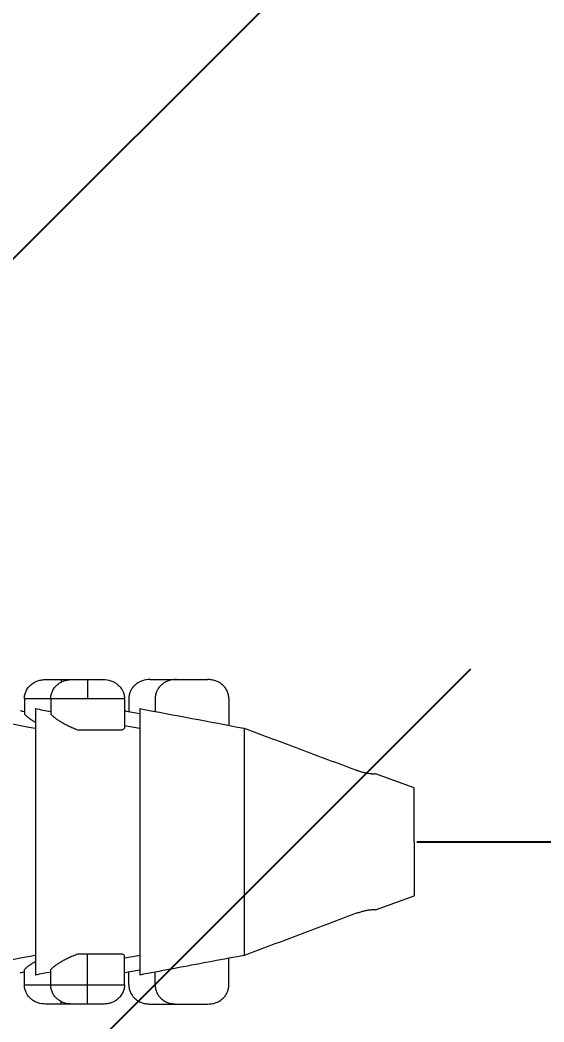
# Model space of a CAD drawing. Header units: millimetres. Extents: x 17284 to 19660, y -6011 to -2651.
# Drawn here: x 19239.72 to 19253.27, y -4939.39 to -4913.46 of the extents above; entities that cross this region are included whole.
import ezdxf

# ---------------------------------------------------------------- set-up
doc = ezdxf.new("R2010")
doc.units = ezdxf.units.MM
doc.layers.add('DIM', color=3, linetype='Continuous', lineweight=13)
doc.layers.add('hatch', color=2, linetype='Continuous')
doc.styles.get("Standard").update_dxf_attribs({"font": 'arial.ttf'})
doc.dimstyles.get("Standard").update_dxf_attribs({"dimtxt": 0.18, "dimasz": 0.18, "dimexe": 0.18, "dimexo": 0.0625, "dimgap": 0.09, "dimtad": 0, "dimtih": 1, "dimtoh": 1, "dimdec": 1, "dimdsep": 46, "dimtxsty": 'Standard', "dimcen": 0.09, "dimadec": 0, "dimazin": 0, "dimtfac": 1, "dimtdec": 1, "dimtofl": 0, "dimtmove": 0, "dimatfit": 3, "dimfxl": 1, "dimtolj": 1, "dimtzin": 0, "dimarcsym": 0})

# ---------------------------------------------------------------- blocks, each defined once
blk = doc.blocks.new('*D117')
at = {"layer": 'Defpoints', "color": 0, "transparency": 16777216}
for p in [(19249.918, -4791.73), (19343.61, -4791.73), (19249.918, -4934.73)]:
    blk.add_point(p, dxfattribs=at)
at = {"layer": 'DIM', "color": 0, "lineweight": -2, "transparency": 16777216}
for p, q in [((19249.98, -4791.73), (19343.79, -4791.73)), ((19343.61, -4809.73), (19343.61, -4849.034)), ((19343.61, -4916.73), (19343.61, -4877.427)), ((19249.98, -4934.73), (19343.79, -4934.73))]:
    blk.add_line(p, q, dxfattribs=at)
at = {"layer": 'DIM', "color": 0, "transparency": 16777216}
for points in [[(19340.61, -4809.73), (19346.61, -4809.73), (19343.61, -4791.73)], [(19340.61, -4916.73), (19346.61, -4916.73), (19343.61, -4934.73)]]:
    blk.add_solid(points, dxfattribs=at)
at = {"layer": 'DIM', "color": 3, "transparency": 16777216, "insert": (19343.61, -4863.23), "char_height": 18, "attachment_point": 5}
blk.add_mtext('\\A1;143', dxfattribs=at)

msp = doc.modelspace()

# ---------------------------------------------------------------- hatches: boundary and pattern name
at = {"layer": 'hatch'}
h = msp.add_hatch(dxfattribs=at)
h.set_pattern_fill('ANSI31', color=256, scale=5)
h.set_pattern_definition([(45, (4064.624, -113.49), (-11.22532, 11.22532), [])])
h.paths.add_polyline_path([(19201.381, -5647.37), (19251.381, -5647.37), (19251.381, -3576.803), (19201.381, -3576.803)])

# ---------------------------------------------------------------- linework, layer by layer
at = {"linetype": 'Continuous', "lineweight": 18, "extrusion": (-1, -2.22045e-16, 0)}
for p, q in [((19240.388, -4930.53), (19240.788, -4930.53)), ((19240.788, -4930.53), (19241.073, -4930.53)), ((19241.068, -4930.53), (19241.468, -4930.53)), ((19241.468, -4930.53), (19241.868, -4930.53)), ((19243.088, -4930.53), (19243.768, -4930.53)), ((19243.768, -4930.53), (19244.568, -4930.53)), ((19239.834, -4931.03), (19239.834, -4931.424)), ((19240.514, -4931.03), (19240.514, -4931.424)), ((19242.422, -4931.03), (19242.422, -4931.792)), ((19242.534, -4931.03), (19242.534, -4931.357)), ((19243.214, -4931.03), (19243.214, -4931.357)), ((19245.122, -4931.03), (19245.122, -4931.716)), ((19240.118, -4931.282), (19240.118, -4934.73)), ((19242.818, -4931.282), (19242.818, -4934.73)), ((19245.518, -4931.791), (19245.518, -4934.73)), ((19241.216, -4931.83), (19242.36, -4931.83)), ((19248.918, -4932.97), (19248.918, -4932.967)), ((19249.918, -4933.33), (19248.918, -4932.967)), ((19249.918, -4934.73), (19249.918, -4933.33)), ((19240.118, -4934.73), (19240.118, -4938.179)), ((19242.818, -4934.73), (19242.818, -4938.179)), ((19245.518, -4934.73), (19245.518, -4937.67)), ((19249.918, -4934.73), (19249.918, -4936.13)), ((19248.918, -4936.494), (19249.918, -4936.13)), ((19248.918, -4936.491), (19248.918, -4936.494)), ((19241.216, -4937.63), (19241.468, -4937.63)), ((19241.468, -4937.63), (19242.36, -4937.63)), ((19242.422, -4938.43), (19242.422, -4937.669)), ((19245.122, -4938.43), (19245.122, -4937.745)), ((19239.834, -4938.43), (19239.834, -4938.037)), ((19240.514, -4938.43), (19240.514, -4938.037)), ((19242.534, -4938.43), (19242.534, -4938.104)), ((19243.214, -4938.43), (19243.214, -4938.104)), ((19240.788, -4938.93), (19240.388, -4938.93)), ((19241.068, -4938.93), (19240.788, -4938.93)), ((19241.468, -4938.93), (19241.068, -4938.93)), ((19241.868, -4938.93), (19241.468, -4938.93)), ((19243.088, -4938.93), (19243.768, -4938.93)), ((19243.768, -4938.93), (19244.568, -4938.93))]:
    msp.add_line(p, q, dxfattribs=at)
at = {"linetype": 'Continuous', "lineweight": 13, "extrusion": (-1, -2.22045e-16, 0)}
for p, q in [((19240.788, -4930.53), (19240.788, -4930.593)), ((19241.468, -4930.53), (19241.468, -4931.03)), ((19240.51, -4931.03), (19239.834, -4931.03)), ((19241.468, -4931.03), (19240.514, -4931.03)), ((19242.422, -4931.03), (19241.468, -4931.03)), ((19241.468, -4938.43), (19241.468, -4937.63)), ((19239.834, -4938.43), (19240.509, -4938.43)), ((19240.514, -4938.43), (19241.468, -4938.43)), ((19241.468, -4938.93), (19241.468, -4938.43)), ((19241.468, -4938.43), (19242.422, -4938.43)), ((19240.788, -4938.93), (19240.788, -4938.867))]:
    msp.add_line(p, q, dxfattribs=at)
at = {"linetype": 'Continuous', "lineweight": 18}
for points, knots in [([(19239.834, -4931.03), (19239.834, -4930.995), (19239.838, -4930.961), (19239.849, -4930.91), (19239.854, -4930.894), (19239.865, -4930.861), (19239.872, -4930.844), (19239.894, -4930.797), (19239.911, -4930.768), (19239.938, -4930.733), (19239.943, -4930.726), (19239.954, -4930.713), (19239.972, -4930.693), (19240.003, -4930.663), (19240.03, -4930.642), (19240.059, -4930.622), (19240.073, -4930.613), (19240.119, -4930.587), (19240.15, -4930.573), (19240.2, -4930.557), (19240.217, -4930.552), (19240.25, -4930.544), (19240.268, -4930.54), (19240.319, -4930.533), (19240.353, -4930.53), (19240.388, -4930.53)], [0, 0, 0, 0, 0.125, 0.125, 0.1875, 0.1875, 0.25, 0.25, 0.375, 0.375, 0.40625, 0.40625, 0.4375, 0.5, 0.5625, 0.5625, 0.625, 0.625, 0.75, 0.75, 0.8125, 0.8125, 0.875, 0.875, 1, 1, 1, 1]), ([(19240.514, -4931.03), (19240.514, -4930.995), (19240.518, -4930.961), (19240.529, -4930.91), (19240.534, -4930.894), (19240.545, -4930.861), (19240.551, -4930.844), (19240.573, -4930.797), (19240.591, -4930.768), (19240.617, -4930.733), (19240.623, -4930.726), (19240.634, -4930.713), (19240.651, -4930.693), (19240.682, -4930.663), (19240.71, -4930.642), (19240.738, -4930.622), (19240.753, -4930.613), (19240.798, -4930.587), (19240.83, -4930.573), (19240.879, -4930.557), (19240.896, -4930.552), (19240.93, -4930.544), (19240.947, -4930.54), (19240.998, -4930.533), (19241.033, -4930.53), (19241.068, -4930.53)], [0, 0, 0, 0, 0.125, 0.125, 0.1875, 0.1875, 0.25, 0.25, 0.375, 0.375, 0.40625, 0.40625, 0.4375, 0.5, 0.5625, 0.5625, 0.625, 0.625, 0.75, 0.75, 0.8125, 0.8125, 0.875, 0.875, 1, 1, 1, 1]), ([(19241.868, -4930.53), (19241.938, -4930.53), (19242.006, -4930.54), (19242.088, -4930.567), (19242.105, -4930.574), (19242.136, -4930.588), (19242.167, -4930.603), (19242.197, -4930.621), (19242.218, -4930.636), (19242.225, -4930.642), (19242.239, -4930.652), (19242.245, -4930.658), (19242.279, -4930.686), (19242.302, -4930.712), (19242.334, -4930.753), (19242.343, -4930.767), (19242.357, -4930.79), (19242.361, -4930.797), (19242.369, -4930.813), (19242.373, -4930.82), (19242.392, -4930.86), (19242.403, -4930.892), (19242.414, -4930.943), (19242.417, -4930.961), (19242.421, -4930.995), (19242.422, -4931.013), (19242.422, -4931.03)], [0, 0, 0, 0, 0.25, 0.25, 0.3125, 0.3125, 0.375, 0.4375, 0.4375, 0.46875, 0.46875, 0.5, 0.5, 0.625, 0.625, 0.6875, 0.6875, 0.71875, 0.71875, 0.75, 0.75, 0.875, 0.875, 0.9375, 0.9375, 1, 1, 1, 1]), ([(19243.088, -4930.53), (19243.019, -4930.53), (19242.95, -4930.54), (19242.868, -4930.567), (19242.852, -4930.574), (19242.82, -4930.588), (19242.789, -4930.603), (19242.76, -4930.621), (19242.738, -4930.636), (19242.731, -4930.642), (19242.718, -4930.652), (19242.711, -4930.658), (19242.678, -4930.686), (19242.654, -4930.712), (19242.623, -4930.753), (19242.613, -4930.767), (19242.599, -4930.79), (19242.595, -4930.797), (19242.587, -4930.813), (19242.583, -4930.82), (19242.565, -4930.86), (19242.554, -4930.892), (19242.542, -4930.943), (19242.539, -4930.961), (19242.535, -4930.995), (19242.534, -4931.013), (19242.534, -4931.03)], [0, 0, 0, 0, 0.25, 0.25, 0.3125, 0.3125, 0.375, 0.4375, 0.4375, 0.46875, 0.46875, 0.5, 0.5, 0.625, 0.625, 0.6875, 0.6875, 0.71875, 0.71875, 0.75, 0.75, 0.875, 0.875, 0.9375, 0.9375, 1, 1, 1, 1]), ([(19243.768, -4930.53), (19243.698, -4930.53), (19243.63, -4930.54), (19243.547, -4930.567), (19243.531, -4930.574), (19243.499, -4930.588), (19243.468, -4930.603), (19243.439, -4930.621), (19243.418, -4930.636), (19243.411, -4930.642), (19243.397, -4930.652), (19243.39, -4930.658), (19243.357, -4930.686), (19243.333, -4930.712), (19243.302, -4930.753), (19243.292, -4930.767), (19243.279, -4930.79), (19243.274, -4930.797), (19243.266, -4930.813), (19243.262, -4930.82), (19243.244, -4930.86), (19243.233, -4930.892), (19243.222, -4930.943), (19243.219, -4930.961), (19243.215, -4930.995), (19243.214, -4931.013), (19243.214, -4931.03)], [0, 0, 0, 0, 0.25, 0.25, 0.3125, 0.3125, 0.375, 0.4375, 0.4375, 0.46875, 0.46875, 0.5, 0.5, 0.625, 0.625, 0.6875, 0.6875, 0.71875, 0.71875, 0.75, 0.75, 0.875, 0.875, 0.9375, 0.9375, 1, 1, 1, 1]), ([(19245.122, -4931.03), (19245.122, -4930.995), (19245.118, -4930.961), (19245.107, -4930.91), (19245.102, -4930.894), (19245.091, -4930.861), (19245.084, -4930.844), (19245.063, -4930.797), (19245.045, -4930.768), (19245.018, -4930.733), (19245.013, -4930.726), (19245.002, -4930.713), (19244.984, -4930.693), (19244.953, -4930.663), (19244.926, -4930.642), (19244.898, -4930.622), (19244.883, -4930.613), (19244.837, -4930.587), (19244.806, -4930.573), (19244.756, -4930.557), (19244.74, -4930.552), (19244.706, -4930.544), (19244.689, -4930.54), (19244.637, -4930.533), (19244.603, -4930.53), (19244.568, -4930.53)], [0, 0, 0, 0, 0.125, 0.125, 0.1875, 0.1875, 0.25, 0.25, 0.375, 0.375, 0.40625, 0.40625, 0.4375, 0.5, 0.5625, 0.5625, 0.625, 0.625, 0.75, 0.75, 0.8125, 0.8125, 0.875, 0.875, 1, 1, 1, 1]), ([(19239.834, -4931.424), (19239.848, -4931.438), (19239.863, -4931.453), (19239.899, -4931.484), (19239.919, -4931.5), (19239.952, -4931.525), (19239.964, -4931.534), (19239.989, -4931.552), (19240.002, -4931.56), (19240.042, -4931.587), (19240.07, -4931.606), (19240.103, -4931.625), (19240.105, -4931.627), (19240.108, -4931.629)], [0, 0, 0, 0, 0.244671, 0.244671, 0.489341, 0.489341, 0.611677, 0.611677, 0.734012, 0.734012, 0.978683, 0.978683, 1, 1, 1, 1]), ([(19240.514, -4931.424), (19240.527, -4931.438), (19240.543, -4931.453), (19240.578, -4931.484), (19240.598, -4931.5), (19240.632, -4931.525), (19240.644, -4931.534), (19240.668, -4931.552), (19240.681, -4931.56), (19240.721, -4931.587), (19240.749, -4931.606), (19240.809, -4931.642), (19240.841, -4931.66), (19240.891, -4931.688), (19240.909, -4931.697), (19240.944, -4931.715), (19240.962, -4931.724), (19241.017, -4931.75), (19241.055, -4931.767), (19241.133, -4931.8), (19241.174, -4931.816), (19241.216, -4931.83)], [0, 0, 0, 0, 0.125, 0.125, 0.25, 0.25, 0.3125, 0.3125, 0.375, 0.375, 0.5, 0.5, 0.625, 0.625, 0.6875, 0.6875, 0.75, 0.75, 0.875, 0.875, 1, 1, 1, 1]), ([(19245.518, -4931.791), (19246.002, -4931.971), (19246.486, -4932.151), (19247.453, -4932.513), (19247.936, -4932.695), (19248.418, -4932.88)], [0, 0, 0, 0, 0.5, 0.5, 1, 1, 1, 1]), ([(19248.918, -4932.97), (19248.918, -4932.971), (19248.914, -4932.973), (19248.905, -4932.975), (19248.901, -4932.976), (19248.891, -4932.976), (19248.885, -4932.977), (19248.866, -4932.977), (19248.85, -4932.977), (19248.827, -4932.976), (19248.822, -4932.976), (19248.812, -4932.975), (19248.806, -4932.975), (19248.79, -4932.973), (19248.779, -4932.972), (19248.744, -4932.968), (19248.718, -4932.964), (19248.663, -4932.953), (19248.634, -4932.947), (19248.589, -4932.936), (19248.574, -4932.931), (19248.543, -4932.922), (19248.527, -4932.918), (19248.48, -4932.903), (19248.449, -4932.892), (19248.418, -4932.88)], [0, 0, 0, 0, 0.125, 0.125, 0.1875, 0.1875, 0.25, 0.25, 0.375, 0.375, 0.40625, 0.40625, 0.4375, 0.4375, 0.5, 0.5, 0.625, 0.625, 0.75, 0.75, 0.8125, 0.8125, 0.875, 0.875, 1, 1, 1, 1]), ([(19248.418, -4936.581), (19247.936, -4936.765), (19247.453, -4936.948), (19246.486, -4937.31), (19246.002, -4937.49), (19245.518, -4937.67)], [0, 0, 0, 0, 0.5, 0.5, 1, 1, 1, 1]), ([(19248.418, -4936.581), (19248.449, -4936.569), (19248.48, -4936.558), (19248.527, -4936.543), (19248.542, -4936.538), (19248.573, -4936.53), (19248.588, -4936.525), (19248.634, -4936.514), (19248.662, -4936.508), (19248.703, -4936.5), (19248.717, -4936.497), (19248.743, -4936.493), (19248.755, -4936.492), (19248.791, -4936.487), (19248.812, -4936.486), (19248.836, -4936.484), (19248.84, -4936.484), (19248.849, -4936.484), (19248.861, -4936.484), (19248.879, -4936.484), (19248.891, -4936.484), (19248.9, -4936.485), (19248.905, -4936.486), (19248.914, -4936.488), (19248.918, -4936.489), (19248.918, -4936.491)], [0, 0, 0, 0, 0.125, 0.125, 0.1875, 0.1875, 0.25, 0.25, 0.375, 0.375, 0.4375, 0.4375, 0.5, 0.5, 0.625, 0.625, 0.65625, 0.65625, 0.6875, 0.75, 0.8125, 0.8125, 0.875, 0.875, 1, 1, 1, 1]), ([(19240.118, -4937.67), (19240.057, -4937.681), (19239.996, -4937.693), (19239.364, -4937.812), (19238.792, -4937.92), (19237.953, -4938.078), (19237.685, -4938.128), (19237.418, -4938.179)], [0, 0, 0, 0, 0.067447, 0.067447, 0.702741, 0.702741, 1, 1, 1, 1]), ([(19240.514, -4938.037), (19240.527, -4938.023), (19240.543, -4938.008), (19240.578, -4937.977), (19240.598, -4937.961), (19240.632, -4937.935), (19240.644, -4937.927), (19240.668, -4937.909), (19240.681, -4937.9), (19240.721, -4937.873), (19240.749, -4937.855), (19240.809, -4937.819), (19240.841, -4937.801), (19240.891, -4937.773), (19240.909, -4937.764), (19240.944, -4937.746), (19240.962, -4937.737), (19241.017, -4937.711), (19241.055, -4937.694), (19241.133, -4937.661), (19241.174, -4937.645), (19241.216, -4937.63)], [0, 0, 0, 0, 0.125, 0.125, 0.25, 0.25, 0.3125, 0.3125, 0.375, 0.375, 0.5, 0.5, 0.625, 0.625, 0.6875, 0.6875, 0.75, 0.75, 0.875, 0.875, 1, 1, 1, 1]), ([(19242.818, -4937.67), (19242.757, -4937.681), (19242.696, -4937.693), (19242.564, -4937.718), (19242.493, -4937.731), (19242.422, -4937.745)], [0, 0, 0, 0, 0.459752, 0.459752, 1, 1, 1, 1]), ([(19245.518, -4937.67), (19245.457, -4937.681), (19245.396, -4937.693), (19244.764, -4937.812), (19244.192, -4937.92), (19243.353, -4938.078), (19243.085, -4938.128), (19242.818, -4938.179)], [0, 0, 0, 0, 0.067447, 0.067447, 0.702741, 0.702741, 1, 1, 1, 1]), ([(19239.834, -4938.037), (19239.848, -4938.023), (19239.863, -4938.008), (19239.899, -4937.977), (19239.919, -4937.961), (19239.952, -4937.935), (19239.964, -4937.927), (19239.989, -4937.909), (19240.002, -4937.9), (19240.042, -4937.873), (19240.07, -4937.855), (19240.103, -4937.835), (19240.105, -4937.834), (19240.108, -4937.832)], [0, 0, 0, 0, 0.244671, 0.244671, 0.489341, 0.489341, 0.611677, 0.611677, 0.734012, 0.734012, 0.978683, 0.978683, 1, 1, 1, 1]), ([(19240.388, -4938.93), (19240.319, -4938.93), (19240.25, -4938.921), (19240.168, -4938.894), (19240.152, -4938.887), (19240.12, -4938.873), (19240.089, -4938.858), (19240.06, -4938.839), (19240.038, -4938.824), (19240.031, -4938.819), (19240.018, -4938.809), (19240.011, -4938.803), (19239.978, -4938.774), (19239.954, -4938.749), (19239.923, -4938.708), (19239.913, -4938.694), (19239.899, -4938.671), (19239.895, -4938.664), (19239.887, -4938.648), (19239.883, -4938.64), (19239.865, -4938.601), (19239.854, -4938.568), (19239.842, -4938.517), (19239.839, -4938.5), (19239.835, -4938.465), (19239.834, -4938.448), (19239.834, -4938.43)], [0, 0, 0, 0, 0.25, 0.25, 0.3125, 0.3125, 0.375, 0.4375, 0.4375, 0.46875, 0.46875, 0.5, 0.5, 0.625, 0.625, 0.6875, 0.6875, 0.71875, 0.71875, 0.75, 0.75, 0.875, 0.875, 0.9375, 0.9375, 1, 1, 1, 1]), ([(19241.068, -4938.93), (19240.998, -4938.93), (19240.93, -4938.921), (19240.847, -4938.894), (19240.831, -4938.887), (19240.799, -4938.873), (19240.768, -4938.858), (19240.739, -4938.839), (19240.718, -4938.824), (19240.711, -4938.819), (19240.697, -4938.809), (19240.69, -4938.803), (19240.657, -4938.774), (19240.633, -4938.749), (19240.602, -4938.708), (19240.592, -4938.694), (19240.579, -4938.671), (19240.574, -4938.664), (19240.566, -4938.648), (19240.562, -4938.64), (19240.544, -4938.601), (19240.533, -4938.568), (19240.522, -4938.517), (19240.519, -4938.5), (19240.515, -4938.465), (19240.514, -4938.448), (19240.514, -4938.43)], [0, 0, 0, 0, 0.25, 0.25, 0.3125, 0.3125, 0.375, 0.4375, 0.4375, 0.46875, 0.46875, 0.5, 0.5, 0.625, 0.625, 0.6875, 0.6875, 0.71875, 0.71875, 0.75, 0.75, 0.875, 0.875, 0.9375, 0.9375, 1, 1, 1, 1]), ([(19242.422, -4938.43), (19242.422, -4938.465), (19242.418, -4938.5), (19242.407, -4938.55), (19242.402, -4938.567), (19242.391, -4938.6), (19242.384, -4938.616), (19242.363, -4938.663), (19242.345, -4938.693), (19242.318, -4938.728), (19242.313, -4938.735), (19242.302, -4938.748), (19242.284, -4938.767), (19242.253, -4938.797), (19242.226, -4938.819), (19242.198, -4938.839), (19242.183, -4938.848), (19242.137, -4938.874), (19242.106, -4938.888), (19242.056, -4938.904), (19242.04, -4938.909), (19242.006, -4938.917), (19241.989, -4938.92), (19241.937, -4938.928), (19241.903, -4938.93), (19241.868, -4938.93)], [0, 0, 0, 0, 0.125, 0.125, 0.1875, 0.1875, 0.25, 0.25, 0.375, 0.375, 0.40625, 0.40625, 0.4375, 0.5, 0.5625, 0.5625, 0.625, 0.625, 0.75, 0.75, 0.8125, 0.8125, 0.875, 0.875, 1, 1, 1, 1]), ([(19242.534, -4938.43), (19242.534, -4938.465), (19242.538, -4938.5), (19242.549, -4938.55), (19242.554, -4938.567), (19242.565, -4938.6), (19242.572, -4938.616), (19242.594, -4938.663), (19242.611, -4938.693), (19242.638, -4938.728), (19242.643, -4938.735), (19242.654, -4938.748), (19242.672, -4938.767), (19242.703, -4938.797), (19242.73, -4938.819), (19242.759, -4938.839), (19242.773, -4938.848), (19242.819, -4938.874), (19242.85, -4938.888), (19242.9, -4938.904), (19242.917, -4938.909), (19242.95, -4938.917), (19242.968, -4938.92), (19243.019, -4938.928), (19243.053, -4938.93), (19243.088, -4938.93)], [0, 0, 0, 0, 0.125, 0.125, 0.1875, 0.1875, 0.25, 0.25, 0.375, 0.375, 0.40625, 0.40625, 0.4375, 0.5, 0.5625, 0.5625, 0.625, 0.625, 0.75, 0.75, 0.8125, 0.8125, 0.875, 0.875, 1, 1, 1, 1]), ([(19243.214, -4938.43), (19243.214, -4938.465), (19243.218, -4938.5), (19243.229, -4938.55), (19243.234, -4938.567), (19243.245, -4938.6), (19243.251, -4938.616), (19243.273, -4938.663), (19243.291, -4938.693), (19243.317, -4938.728), (19243.323, -4938.735), (19243.334, -4938.748), (19243.351, -4938.767), (19243.382, -4938.797), (19243.41, -4938.819), (19243.438, -4938.839), (19243.453, -4938.848), (19243.498, -4938.874), (19243.53, -4938.888), (19243.579, -4938.904), (19243.596, -4938.909), (19243.63, -4938.917), (19243.647, -4938.92), (19243.698, -4938.928), (19243.733, -4938.93), (19243.768, -4938.93)], [0, 0, 0, 0, 0.125, 0.125, 0.1875, 0.1875, 0.25, 0.25, 0.375, 0.375, 0.40625, 0.40625, 0.4375, 0.5, 0.5625, 0.5625, 0.625, 0.625, 0.75, 0.75, 0.8125, 0.8125, 0.875, 0.875, 1, 1, 1, 1]), ([(19244.568, -4938.93), (19244.638, -4938.93), (19244.706, -4938.921), (19244.788, -4938.894), (19244.805, -4938.887), (19244.836, -4938.873), (19244.867, -4938.858), (19244.897, -4938.839), (19244.918, -4938.824), (19244.925, -4938.819), (19244.939, -4938.809), (19244.945, -4938.803), (19244.979, -4938.774), (19245.002, -4938.749), (19245.034, -4938.708), (19245.043, -4938.694), (19245.057, -4938.671), (19245.061, -4938.664), (19245.069, -4938.648), (19245.073, -4938.64), (19245.092, -4938.601), (19245.103, -4938.568), (19245.114, -4938.517), (19245.117, -4938.5), (19245.121, -4938.465), (19245.122, -4938.448), (19245.122, -4938.43)], [0, 0, 0, 0, 0.25, 0.25, 0.3125, 0.3125, 0.375, 0.4375, 0.4375, 0.46875, 0.46875, 0.5, 0.5, 0.625, 0.625, 0.6875, 0.6875, 0.71875, 0.71875, 0.75, 0.75, 0.875, 0.875, 0.9375, 0.9375, 1, 1, 1, 1])]:
    msp.add_open_spline(points, degree=3, knots=knots, dxfattribs=at)
for points in [[(19237.418, -4931.282), (19238.318, -4931.451), (19239.218, -4931.621), (19240.118, -4931.791)], [(19239.722, -4931.335), (19239.759, -4931.343), (19239.797, -4931.35), (19239.834, -4931.357)], [(19240.118, -4931.282), (19240.25, -4931.307), (19240.382, -4931.332), (19240.514, -4931.357)], [(19242.422, -4931.335), (19242.554, -4931.36), (19242.686, -4931.385), (19242.818, -4931.41)], [(19242.818, -4931.282), (19243.718, -4931.451), (19244.618, -4931.621), (19245.518, -4931.791)], [(19242.36, -4931.83), (19242.385, -4931.818), (19242.405, -4931.805), (19242.422, -4931.792)], [(19242.422, -4931.716), (19242.554, -4931.741), (19242.686, -4931.766), (19242.818, -4931.791)], [(19241.216, -4937.63), (19241.34, -4937.63), (19241.464, -4937.63), (19241.586, -4937.63)], [(19242.36, -4937.63), (19242.385, -4937.643), (19242.405, -4937.656), (19242.422, -4937.669)], [(19239.834, -4938.104), (19239.797, -4938.111), (19239.759, -4938.118), (19239.722, -4938.125)], [(19240.514, -4938.104), (19240.382, -4938.129), (19240.25, -4938.154), (19240.118, -4938.179)], [(19242.818, -4938.051), (19242.686, -4938.076), (19242.554, -4938.1), (19242.422, -4938.125)]]:
    msp.add_open_spline(points, degree=3, dxfattribs=at)

# ---------------------------------------------------------------- dimensions: what is measured, and where the dimension line sits
at = {"layer": 'DIM', "color": 3}
dim = msp.add_linear_dim(base=(19343.61, -4791.73), p1=(19249.918, -4934.73), p2=(19249.918, -4791.73), angle=90, dimstyle='Standard', override={"dimtxt": 18, "dimasz": 18, "dimgap": 5, "dimclrt": 3}, dxfattribs=at)
dim.commit()
dim.dimension.update_dxf_attribs({"geometry": '*D117', "text_midpoint": (19343.61, -4863.23)})

doc.saveas('drawing.dxf')
